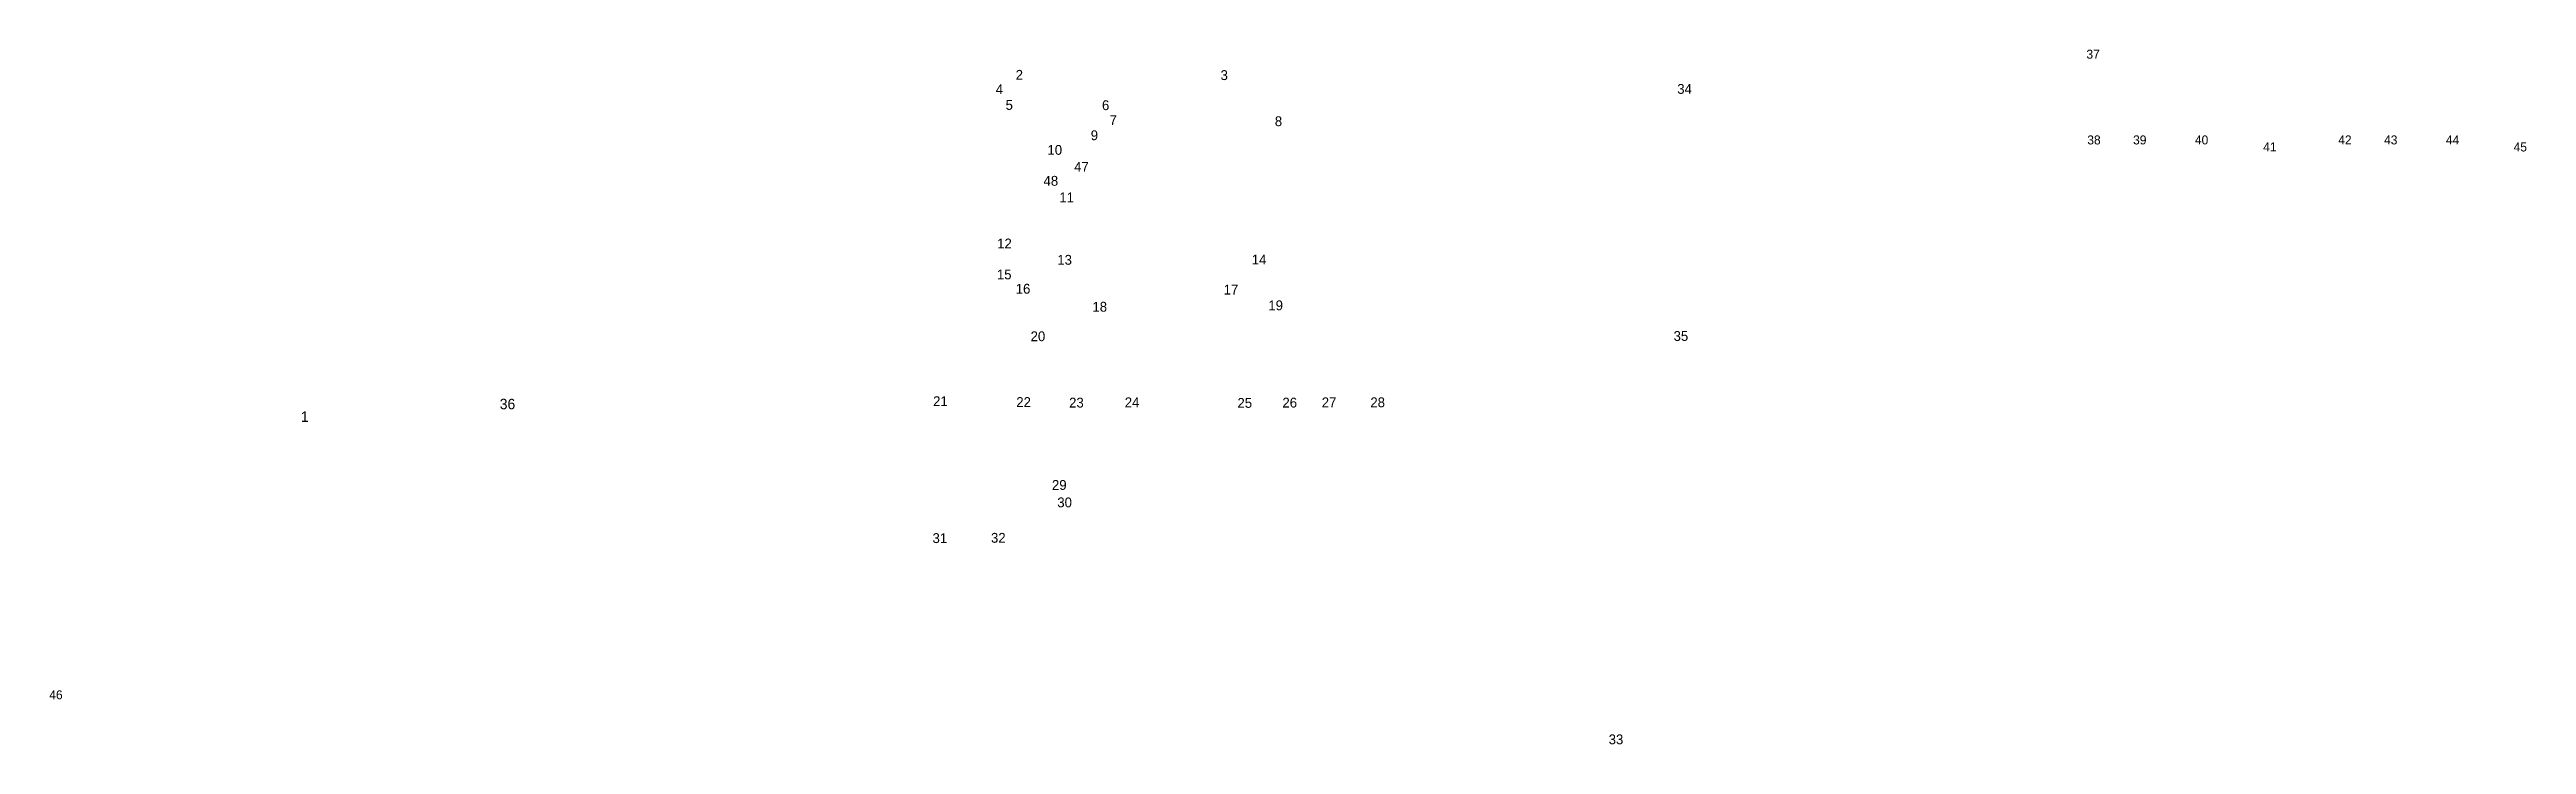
# Model space of a CAD drawing. Extents: x 317 to 537910, y -7 to 1837979.
# Drawn here: x 316.6 to 404.7, y -7 to 17.7 of the extents above.
import ezdxf

# ---------------------------------------------------------------- set-up
doc = ezdxf.new("R2010")
doc.units = 0
doc.layers.add('Level 60', color=7, linetype='Continuous')

msp = doc.modelspace()

# ---------------------------------------------------------------- texts
at = {"layer": 'Level 60'}
for s, height, p in [('37', 0.32, (389.07, 17.42)), ('2', 0.35, (350.97, 16.67)), ('3', 0.35, (358.26, 16.66)), ('4', 0.35, (350.26, 16.16)), ('5', 0.35, (350.61, 15.6)), ('6', 0.35, (354.04, 15.59)), ('34', 0.35, (374.51, 16.17)), ('7', 0.35, (354.31, 15.06)), ('8', 0.35, (360.19, 15.02)), ('10', 0.35, (352.1, 14)), ('9', 0.35, (353.64, 14.52)), ('38', 0.32, (389.1, 14.37)), ('39', 0.32, (390.73, 14.37)), ('40', 0.32, (392.93, 14.37)), ('41', 0.32, (395.36, 14.12)), ('42', 0.32, (398.03, 14.37)), ('43', 0.32, (399.66, 14.37)), ('44', 0.32, (401.86, 14.37)), ('45', 0.32, (404.27, 14.12)), ('48', 0.35, (351.96, 12.9)), ('47', 0.35, (353.05, 13.4)), ('11', 0.35, (352.52, 12.31)), ('12', 0.35, (350.31, 10.67)), ('15', 0.35, (350.3, 9.57)), ('13', 0.35, (352.45, 10.09)), ('14', 0.35, (359.37, 10.1)), ('16', 0.35, (350.97, 9.06)), ('17', 0.35, (358.37, 9.03)), ('19', 0.35, (359.96, 8.47)), ('18', 0.35, (353.7, 8.42)), ('20', 0.35, (351.5, 7.37)), ('35', 0.35, (374.38, 7.38)), ('36', 0.37, (332.61, 4.95)), ('21', 0.35, (348.03, 5.06)), ('22', 0.35, (350.99, 5.03)), ('23', 0.35, (352.87, 5.01)), ('24', 0.35, (354.85, 5.02)), ('25', 0.35, (358.86, 5)), ('26', 0.35, (360.46, 5.01)), ('27', 0.35, (361.86, 5.02)), ('28', 0.35, (363.59, 5.02)), ('1', 0.37, (325.53, 4.5)), ('29', 0.35, (352.26, 2.08)), ('30', 0.35, (352.45, 1.46)), ('31', 0.35, (348.01, 0.19)), ('32', 0.35, (350.09, 0.2)), ('46', 0.32, (316.58, -5.37)), ('33', 0.35, (372.07, -6.97))]:
    msp.add_text(s, height=height, dxfattribs=at).set_placement(p)

doc.saveas('drawing.dxf')
